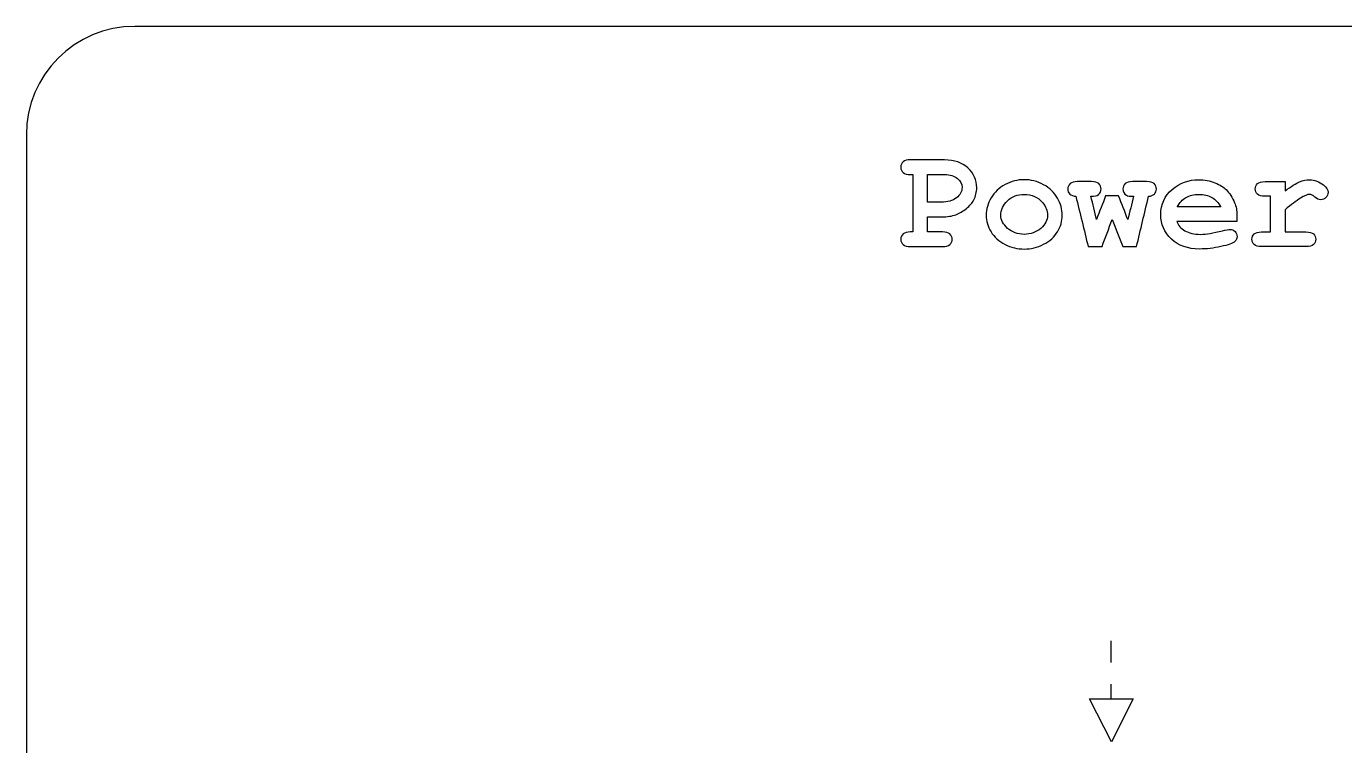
# Model space of a CAD drawing. Header units: millimetres. Extents: x 20 to 629, y 4 to 485.
# Drawn here: x 20 to 202.3, y 385.5 to 485 of the extents above; entities that cross this region are included whole.
import ezdxf

# ---------------------------------------------------------------- set-up
doc = ezdxf.new("R2010")
doc.units = ezdxf.units.MM
doc.header["$MEASUREMENT"] = 0
doc.layers.add('incisione', color=6, linetype='Continuous', true_color=0xff00ff)
doc.layers.add('taglio', color=178, linetype='Continuous', true_color=0x000000)

msp = doc.modelspace()

# ---------------------------------------------------------------- linework, layer by layer
at = {"layer": 'incisione'}
for points in [[(170, 397), (170, 400)], [(170, 392), (170, 394)]]:
    msp.add_lwpolyline(points, dxfattribs=at)
msp.add_lwpolyline([(170.04, 386.01), (167, 392), (173, 392)], close=True, dxfattribs=at)
for points, knots in [([(144.59, 458.65), (144.59, 457.95), (144.59, 457.26), (144.59, 456.56), (145.28, 456.56), (145.96, 456.56), (146.64, 456.56), (147.13, 456.56), (147.48, 456.47), (147.69, 456.28), (147.9, 456.09), (148, 455.84), (148, 455.54), (148, 455.24), (147.9, 455), (147.69, 454.81), (147.48, 454.62), (147.13, 454.53), (146.64, 454.53), (145.18, 454.53), (143.71, 454.53), (142.25, 454.53), (141.76, 454.53), (141.41, 454.62), (141.2, 454.81), (141, 455), (140.89, 455.25), (140.89, 455.55), (140.89, 455.85), (141, 456.09), (141.21, 456.28), (141.42, 456.47), (141.77, 456.56), (142.25, 456.56), (142.35, 456.56), (142.46, 456.56), (142.56, 456.56), (142.56, 459.21), (142.56, 461.85), (142.56, 464.5), (142.46, 464.5), (142.35, 464.5), (142.25, 464.5), (141.76, 464.5), (141.41, 464.59), (141.2, 464.78), (141, 464.97), (140.89, 465.22), (140.89, 465.52), (140.89, 465.82), (141, 466.07), (141.2, 466.26), (141.41, 466.45), (141.76, 466.54), (142.25, 466.54), (143.81, 466.54), (145.36, 466.53), (146.92, 466.53), (148.29, 466.53), (149.38, 466.16), (150.18, 465.41), (150.99, 464.66), (151.39, 463.74), (151.39, 462.67), (151.39, 462.07), (151.25, 461.51), (150.98, 460.99), (150.78, 460.59), (150.43, 460.2), (149.96, 459.81), (149.48, 459.43), (148.99, 459.14), (148.49, 458.94), (147.99, 458.75), (147.33, 458.65), (146.52, 458.65), (145.87, 458.65), (145.23, 458.65), (144.59, 458.65)], [0, 0, 0, 0, 1, 1, 1, 2, 2, 2, 3, 3, 3, 4, 4, 4, 5, 5, 5, 6, 6, 6, 7, 7, 7, 8, 8, 8, 9, 9, 9, 10, 10, 10, 11, 11, 11, 12, 12, 12, 13, 13, 13, 14, 14, 14, 15, 15, 15, 16, 16, 16, 17, 17, 17, 18, 18, 18, 19, 19, 19, 20, 20, 20, 21, 21, 21, 22, 22, 22, 23, 23, 23, 24, 24, 24, 25, 25, 25, 26, 26, 26, 26]), ([(144.59, 460.68), (145.22, 460.68), (145.85, 460.68), (146.48, 460.68), (147.36, 460.68), (148.06, 460.88), (148.58, 461.28), (149.1, 461.68), (149.36, 462.16), (149.36, 462.72), (149.36, 463.19), (149.15, 463.61), (148.73, 463.97), (148.31, 464.32), (147.71, 464.5), (146.93, 464.5), (146.15, 464.5), (145.37, 464.5), (144.59, 464.5), (144.59, 463.23), (144.59, 461.95), (144.59, 460.68)], [0, 0, 0, 0, 1, 1, 1, 2, 2, 2, 3, 3, 3, 4, 4, 4, 5, 5, 5, 6, 6, 6, 7, 7, 7, 7]), ([(163.21, 458.86), (163.21, 458.08), (162.99, 457.32), (162.56, 456.59), (162.13, 455.87), (161.48, 455.28), (160.63, 454.85), (159.77, 454.42), (158.88, 454.2), (157.95, 454.2), (157.03, 454.2), (156.14, 454.42), (155.3, 454.84), (154.45, 455.27), (153.81, 455.85), (153.37, 456.58), (152.92, 457.31), (152.7, 458.08), (152.7, 458.88), (152.7, 459.69), (152.93, 460.49), (153.38, 461.27), (153.83, 462.05), (154.47, 462.67), (155.31, 463.11), (156.15, 463.56), (157.03, 463.79), (157.95, 463.79), (158.87, 463.79), (159.76, 463.56), (160.62, 463.1), (161.47, 462.64), (162.12, 462.02), (162.55, 461.25), (162.99, 460.47), (163.21, 459.68), (163.21, 458.86)], [0, 0, 0, 0, 1, 1, 1, 2, 2, 2, 3, 3, 3, 4, 4, 4, 5, 5, 5, 6, 6, 6, 7, 7, 7, 8, 8, 8, 9, 9, 9, 10, 10, 10, 11, 11, 11, 12, 12, 12, 12]), ([(170.12, 458.27), (169.65, 457.03), (169.18, 455.78), (168.71, 454.53), (168.08, 454.53), (167.44, 454.53), (166.8, 454.53), (166.23, 456.85), (165.67, 459.17), (165.1, 461.49), (164.73, 461.51), (164.45, 461.61), (164.26, 461.8), (164.07, 461.99), (163.98, 462.23), (163.98, 462.51), (163.98, 462.81), (164.08, 463.05), (164.29, 463.24), (164.5, 463.43), (164.85, 463.52), (165.34, 463.52), (165.97, 463.52), (166.6, 463.52), (167.23, 463.52), (167.72, 463.52), (168.06, 463.43), (168.27, 463.24), (168.48, 463.05), (168.58, 462.8), (168.58, 462.5), (168.58, 462.2), (168.47, 461.94), (168.23, 461.73), (168.05, 461.57), (167.7, 461.49), (167.18, 461.49), (167.44, 460.42), (167.69, 459.35), (167.95, 458.27), (168.37, 459.37), (168.79, 460.47), (169.21, 461.57), (169.81, 461.57), (170.41, 461.57), (171.01, 461.57), (171.43, 460.47), (171.85, 459.37), (172.28, 458.27), (172.54, 459.35), (172.81, 460.42), (173.07, 461.49), (172.57, 461.49), (172.24, 461.54), (172.08, 461.64), (171.76, 461.84), (171.6, 462.13), (171.6, 462.51), (171.6, 462.81), (171.71, 463.05), (171.92, 463.24), (172.12, 463.43), (172.47, 463.52), (172.96, 463.52), (173.6, 463.52), (174.23, 463.52), (174.87, 463.52), (175.36, 463.52), (175.71, 463.43), (175.92, 463.24), (176.12, 463.05), (176.23, 462.8), (176.23, 462.5), (176.23, 462.23), (176.14, 462), (175.96, 461.81), (175.77, 461.62), (175.51, 461.52), (175.15, 461.49), (174.59, 459.17), (174.04, 456.85), (173.49, 454.53), (172.86, 454.53), (172.23, 454.53), (171.6, 454.53), (171.11, 455.78), (170.61, 457.03), (170.12, 458.27)], [0, 0, 0, 0, 1, 1, 1, 2, 2, 2, 3, 3, 3, 4, 4, 4, 5, 5, 5, 6, 6, 6, 7, 7, 7, 8, 8, 8, 9, 9, 9, 10, 10, 10, 11, 11, 11, 12, 12, 12, 13, 13, 13, 14, 14, 14, 15, 15, 15, 16, 16, 16, 17, 17, 17, 18, 18, 18, 19, 19, 19, 20, 20, 20, 21, 21, 21, 22, 22, 22, 23, 23, 23, 24, 24, 24, 25, 25, 25, 26, 26, 26, 27, 27, 27, 28, 28, 28, 29, 29, 29, 29]), ([(187.37, 458), (187.37, 458.28), (187.37, 458.57), (187.37, 458.86), (187.37, 459.52), (187.26, 460.1), (187.05, 460.6), (186.74, 461.32), (186.35, 461.92), (185.87, 462.41), (185.53, 462.75), (185.02, 463.06), (184.33, 463.35), (183.64, 463.64), (182.88, 463.79), (182.06, 463.79), (180.69, 463.79), (179.47, 463.34), (178.42, 462.45), (177.37, 461.55), (176.84, 460.39), (176.84, 458.97), (176.84, 457.63), (177.33, 456.5), (178.3, 455.58), (179.28, 454.66), (180.57, 454.2), (182.2, 454.2), (183.14, 454.2), (184.13, 454.31), (185.15, 454.54), (186.17, 454.76), (186.82, 454.99), (187.08, 455.23), (187.28, 455.42), (187.38, 455.64), (187.38, 455.91), (187.38, 456.2), (187.28, 456.44), (187.1, 456.63), (186.91, 456.82), (186.69, 456.92), (186.42, 456.92), (186.22, 456.92), (185.86, 456.85), (185.35, 456.72), (184.1, 456.4), (183.1, 456.23), (182.35, 456.23), (181.43, 456.23), (180.7, 456.4), (180.16, 456.72), (179.63, 457.04), (179.25, 457.47), (179.04, 458), (181.82, 458), (184.59, 458), (187.37, 458)], [-19, -19, -19, -19, -18, -18, -18, -17, -17, -17, -16, -16, -16, -15, -15, -15, -14, -14, -14, -13, -13, -13, -12, -12, -12, -11, -11, -11, -10, -10, -10, -9, -9, -9, -8, -8, -8, -7, -7, -7, -6, -6, -6, -5, -5, -5, -4, -4, -4, -3, -3, -3, -2, -2, -2, -1, -1, -1, 0, 0, 0, 0]), ([(194.02, 463.52), (193.1, 463.52), (192.18, 463.52), (191.26, 463.52), (190.77, 463.52), (190.42, 463.43), (190.21, 463.24), (190.01, 463.05), (189.9, 462.81), (189.9, 462.51), (189.9, 462.21), (190.01, 461.96), (190.21, 461.77), (190.42, 461.58), (190.77, 461.49), (191.26, 461.49), (191.5, 461.49), (191.75, 461.49), (191.99, 461.49), (191.99, 459.85), (191.99, 458.2), (191.99, 456.56), (191.59, 456.56), (191.19, 456.56), (190.78, 456.56), (190.29, 456.56), (189.95, 456.47), (189.74, 456.28), (189.53, 456.09), (189.43, 455.85), (189.43, 455.55), (189.43, 455.25), (189.53, 455), (189.74, 454.81), (189.95, 454.62), (190.29, 454.53), (190.78, 454.53), (192.83, 454.53), (194.87, 454.53), (196.91, 454.53), (197.4, 454.53), (197.75, 454.62), (197.96, 454.81), (198.16, 455), (198.27, 455.24), (198.27, 455.54), (198.27, 455.84), (198.16, 456.09), (197.96, 456.28), (197.75, 456.47), (197.4, 456.56), (196.91, 456.56), (195.95, 456.56), (194.98, 456.56), (194.02, 456.56), (194.02, 457.58), (194.02, 458.6), (194.02, 459.62), (194.86, 460.33), (195.57, 460.87), (196.13, 461.22), (196.7, 461.58), (197.12, 461.76), (197.41, 461.76), (197.62, 461.76), (197.87, 461.63), (198.15, 461.38), (198.43, 461.13), (198.69, 461.01), (198.94, 461.01), (199.22, 461.01), (199.47, 461.11), (199.67, 461.31), (199.87, 461.51), (199.97, 461.75), (199.97, 462.05), (199.97, 462.39), (199.76, 462.73), (199.34, 463.06), (198.72, 463.54), (198.08, 463.79), (197.42, 463.79), (196.99, 463.79), (196.53, 463.69), (196.03, 463.48), (195.54, 463.28), (194.87, 462.87), (194.02, 462.25), (194.02, 462.68), (194.02, 463.1), (194.02, 463.52)], [-30, -30, -30, -30, -29, -29, -29, -28, -28, -28, -27, -27, -27, -26, -26, -26, -25, -25, -25, -24, -24, -24, -23, -23, -23, -22, -22, -22, -21, -21, -21, -20, -20, -20, -19, -19, -19, -18, -18, -18, -17, -17, -17, -16, -16, -16, -15, -15, -15, -14, -14, -14, -13, -13, -13, -12, -12, -12, -11, -11, -11, -10, -10, -10, -9, -9, -9, -8, -8, -8, -7, -7, -7, -6, -6, -6, -5, -5, -5, -4, -4, -4, -3, -3, -3, -2, -2, -2, -1, -1, -1, 0, 0, 0, 0]), ([(161.18, 458.85), (161.18, 459.5), (160.94, 460.1), (160.48, 460.65), (159.84, 461.39), (158.99, 461.76), (157.95, 461.76), (157.03, 461.76), (156.27, 461.46), (155.65, 460.88), (155.04, 460.29), (154.73, 459.61), (154.73, 458.84), (154.73, 458.2), (155.04, 457.61), (155.66, 457.06), (156.28, 456.51), (157.05, 456.23), (157.95, 456.23), (158.86, 456.23), (159.63, 456.51), (160.25, 457.06), (160.87, 457.61), (161.18, 458.21), (161.18, 458.85)], [0, 0, 0, 0, 1, 1, 1, 2, 2, 2, 3, 3, 3, 4, 4, 4, 5, 5, 5, 6, 6, 6, 7, 7, 7, 8, 8, 8, 8]), ([(185.12, 460.03), (184.81, 460.61), (184.4, 461.04), (183.9, 461.33), (183.4, 461.61), (182.8, 461.76), (182.11, 461.76), (181.42, 461.76), (180.83, 461.61), (180.33, 461.33), (179.83, 461.04), (179.42, 460.61), (179.1, 460.03), (181.11, 460.03), (183.11, 460.03), (185.12, 460.03)], [0, 0, 0, 0, 1, 1, 1, 2, 2, 2, 3, 3, 3, 4, 4, 4, 5, 5, 5, 5])]:
    msp.add_open_spline(points, degree=3, knots=knots, dxfattribs=at)
at = {"layer": 'taglio'}
for p, q in [((305, 485), (35, 485)), ((20, 470), (20, 19))]:
    msp.add_line(p, q, dxfattribs=at)
msp.add_arc((35, 470), 15, 90, 180, dxfattribs=at)

doc.saveas('drawing.dxf')
